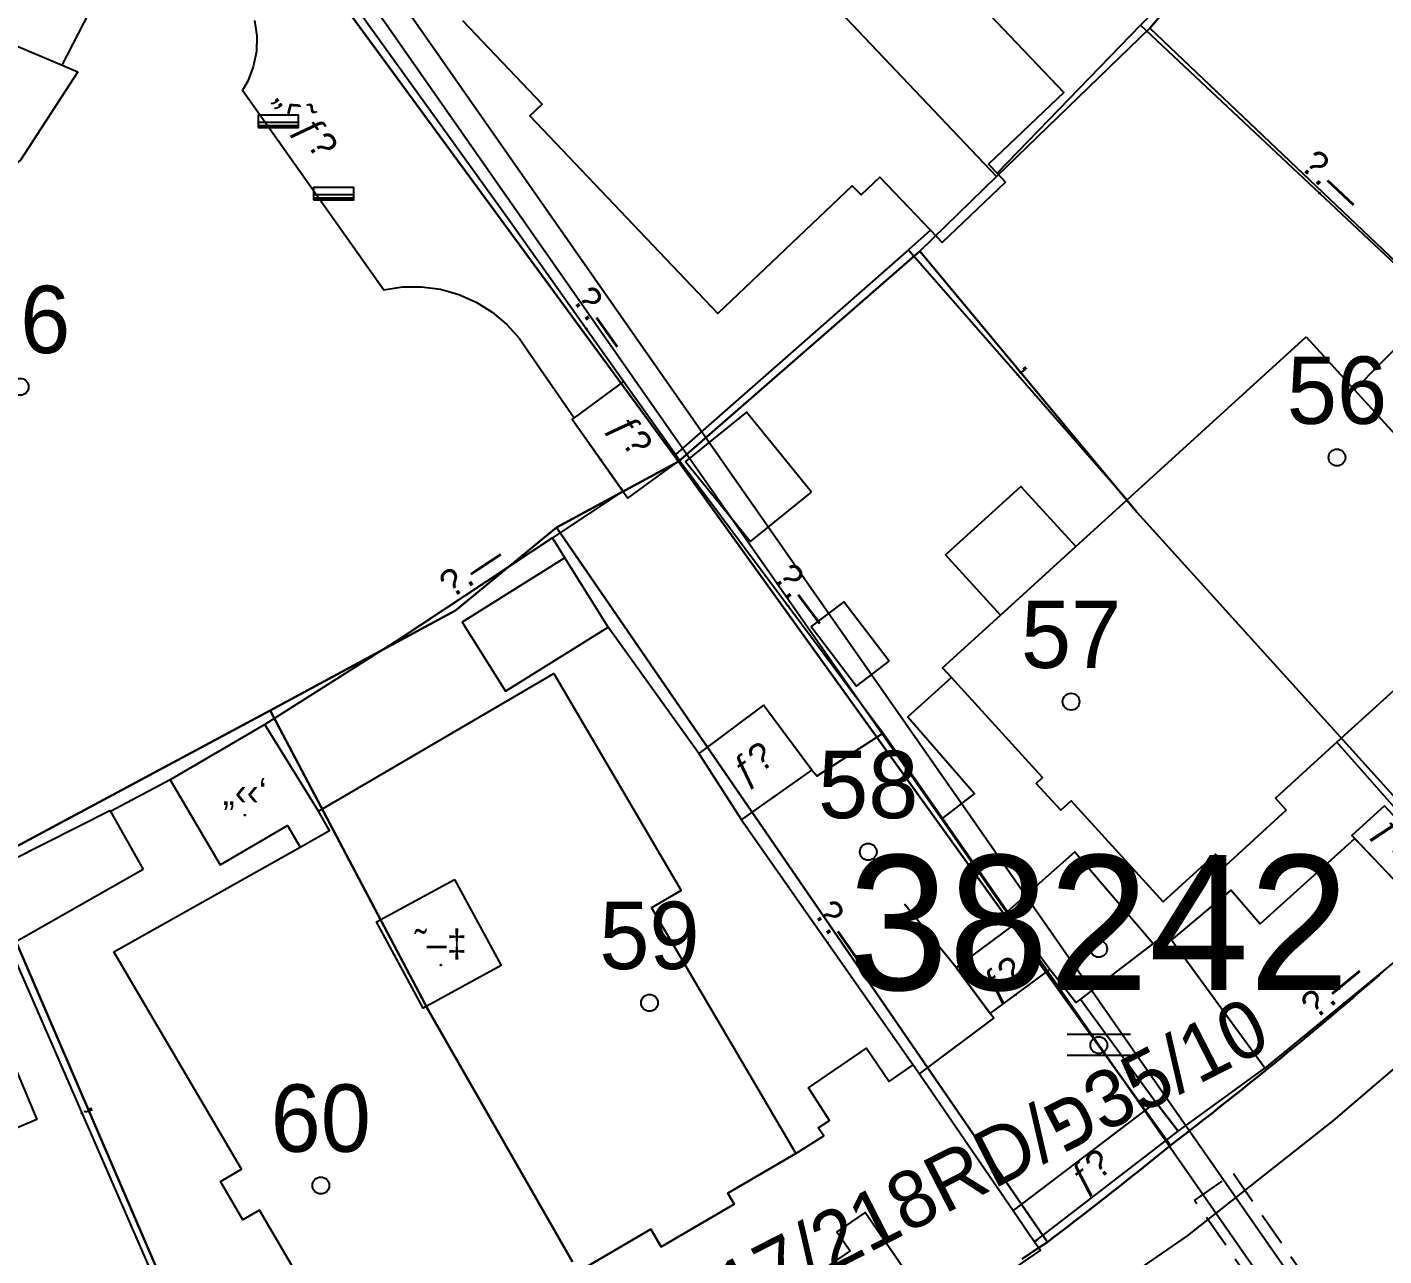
# Model space of a CAD drawing. Header units: metres. Extents: x 218299 to 220222, y 572714 to 574340.
# Drawn here: x 218902.99 to 218943.26, y 573508.18 to 573544.66 of the extents above; entities that cross this region are included whole.
import ezdxf
from ezdxf.enums import TextEntityAlignment as Align

# ---------------------------------------------------------------- set-up
doc = ezdxf.new("R2010")
doc.units = ezdxf.units.M
doc.header["$MEASUREMENT"] = 0
doc.linetypes.add('DASH15', pattern=[1.5, 1, -0.5])
for name, color, linetype in [('1601', 44, 'LANDBORDER'), ('1602', 44, 'Continuous'), ('1603', 44, 'Continuous'), ('6091', 102, 'CABLEUNDEXIST03'), ('6261', 7, 'Continuous'), ('6701', 7, 'DASH15'), ('68152', 7, 'Continuous'), ('A_POINTS', 2, 'Continuous'), ('M2200', 253, 'Continuous'), ('M2207', 253, 'Continuous'), ('M2212', 253, 'Continuous'), ('M2401', 7, 'Continuous'), ('M2404', 7, 'Continuous'), ('M2407', 253, 'Continuous'), ('M2408', 253, 'Continuous'), ('M2412', 253, 'Continuous'), ('M2601', 253, 'Continuous'), ('M2602', 253, 'Continuous'), ('M2605', 253, 'Continuous'), ('M5202', 253, 'Continuous')]:
    doc.layers.add(name, color=color, linetype=linetype)
doc.styles.add('HEBTXT', font='HEBTXT')
doc.styles.add('MAVAT_HEBTXT', font='HEBTXT')
doc.linetypes.add('CABLEUNDEXIST03', pattern='A,3.5,[222,elecad.shx,S=0.01,R=0,X=0,Y=0],1.5', length=5)
doc.linetypes.add('LANDBORDER', pattern='A,6.25,[208,elecad.shx,S=0.02,R=0,X=-0.6,Y=0],12.5,[208,elecad.shx,S=0.02,R=180,X=0.6,Y=0],6.25', length=25)

# ---------------------------------------------------------------- blocks, each defined once
blk = doc.blocks.new('6261')
blk.add_lwpolyline([(-2, -1.2), (2, -1.2), (2, 1.2), (-2, 1.2)], close=True)
at = {"color": 0}
blk.add_solid([(2, 1.2), (-2, -1.2), (2, -1.2)], dxfattribs=at)
at = {"color": 0, "style": 'HEBTXT'}
blk.add_attdef('PIL_NAME', (2.689, 2.418), '', height=1.7, dxfattribs=at)
at = {"style": 'HEBTXT'}
blk.add_attdef('CAMUT_MONIM', (2.489, 0.218), '', height=1.7, dxfattribs=at)
at = {"color": 0, "style": 'HEBTXT', "flags": 1}
for tag, p in [('TYPE', (2.585, -1.773)), ('MAP_TYPE', (2.689, -3.782))]:
    blk.add_attdef(tag, p, '', height=1.7, dxfattribs=at)
blk = doc.blocks.new('68152')
at = {"color": 0}
for p, q in [((0.9375, 0.3125), (-0.9375, 0.3125)), ((0.9375, -0.3125), (-0.9375, -0.3125))]:
    blk.add_line(p, q, dxfattribs=at)
at = {"layer": 'A_POINTS'}
blk.add_circle((0, 0), 0.25, dxfattribs=at)
blk = doc.blocks.new('1601')
at = {"layer": 'A_POINTS'}
blk.add_circle((0, 0), 0.25, dxfattribs=at)
at = {"color": 0, "style": 'HEBTXT'}
blk.add_attdef('LOT_NUM', text='', height=4, dxfattribs=at).set_placement((0, -1.217), align=Align.CENTER)
blk = doc.blocks.new('1603')
at = {"layer": 'A_POINTS'}
blk.add_circle((0, 0), 0.25, dxfattribs=at)
at = {"color": 0, "style": 'HEBTXT'}
blk.add_attdef('PARCEL_NUM', text='', height=2, dxfattribs=at).set_placement((0, 1), align=Align.CENTER)
at = {"color": 0, "style": 'HEBTXT', "flags": 1}
blk.add_attdef('LOT_NUM', text='', height=2, dxfattribs=at).set_placement((0, -2.5), align=Align.CENTER)
blk = doc.blocks.new('M2408')
blk.add_circle((0, 0), 0.025)
at = {"style": 'MAVAT_HEBTXT'}
blk.add_attdef('NAME', text='', height=0.8, dxfattribs=at).set_placement((0, 1.592), align=Align.MIDDLE)
blk = doc.blocks.new('M2601')
blk.add_circle((0, 0), 0.025)
at = {"style": 'MAVAT_HEBTXT'}
blk.add_attdef('NAME', text='', height=0.8, dxfattribs=at).set_placement((0, 1.592), align=Align.MIDDLE)
blk = doc.blocks.new('M2605')
blk.add_circle((0, 0), 0.025)
at = {"style": 'MAVAT_HEBTXT'}
blk.add_attdef('NAME', text='', height=0.8, dxfattribs=at).set_placement((0, 1.592), align=Align.MIDDLE)
blk = doc.blocks.new('M2212')
blk.add_circle((0, 0), 0.025)
at = {"style": 'MAVAT_HEBTXT'}
blk.add_attdef('NAME', text='', height=0.8, dxfattribs=at).set_placement((0, 1.592), align=Align.MIDDLE)
blk = doc.blocks.new('M2207')
blk.add_circle((0, 0), 0.025)
at = {"style": 'MAVAT_HEBTXT'}
blk.add_attdef('NAME', text='', height=0.8, dxfattribs=at).set_placement((0, 1.592), align=Align.MIDDLE)
blk = doc.blocks.new('M2412')
blk.add_circle((0, 0), 0.025)
at = {"style": 'MAVAT_HEBTXT'}
blk.add_attdef('NAME', text='', height=0.8, dxfattribs=at).set_placement((0, 1.592), align=Align.MIDDLE)
blk = doc.blocks.new('M5202')
blk.add_lwpolyline([(-2, -0.53), (2, -0.53), (2, 0.67), (-2, 0.67)], close=True)
for points in [[(-2, 0), (2, 0)], [(-2, -0.33), (2, -0.33)]]:
    blk.add_lwpolyline(points)
at = {"style": 'MAVAT_HEBTXT', "flags": 1}
for tag, p in [('MARK', (0, 1.92)), ('HEIGHT', (0, -1.78)), ('NAME', (0, -4.35))]:
    blk.add_attdef(tag, text='', height=0.8, dxfattribs=at).set_placement(p, align=Align.MIDDLE)
blk = doc.blocks.new('111')
at = {"layer": 'M2200'}
for points in [[(218929.76, 573546.932, 579.72), (218933.768, 573542.72, 580.44), (218931.528, 573540.588, 580.44), (218931.785, 573540.318, 580.44), (218932.034, 573540.057, 580.44), (218930.154, 573538.268, 580.44), (218929.994, 573538.436, 580.502), (218929.809, 573538.63, 580.574), (218928.308, 573540.208, 581.16), (218927.746, 573539.674, 581.16), (218927.484, 573539.95, 581.64), (218923.496, 573536.155, 581.64), (218917.914, 573542.022, 582.6), (218918.283, 573542.373, 582.6), (218915.929, 573544.848, 582.84)], [(218913.06, 573504.124, 575.88), (218909.887, 573509.535, 577.8), (218909.397, 573509.247, 575.64), (218908.728, 573510.387, 575.64), (218909.356, 573510.756, 578.76), (218905.571, 573517.209, 575.88), (218911.093, 573520.317, 576.23), (218911.963, 573520.807, 576.285), (218911.963, 573520.807, 576.285), (218911.646, 573521.378, 576.12), (218918.622, 573525.47, 576.12), (218922.403, 573519.023, 576.12), (218921.53, 573518.511, 576.12), (218925.806, 573511.222, 575.88), (218925.806, 573511.222, 575.88), (218923.787, 573510.038, 575.88), (218923.787, 573510.038, 575.88), (218923.977, 573509.713, 575.88), (218923.977, 573509.713, 575.88), (218921.814, 573508.444, 575.88), (218921.814, 573508.444, 575.88), (218921.503, 573508.973, 575.88), (218921.503, 573508.973, 575.88), (218921.503, 573508.973, 575.88), (218916.896, 573506.27, 575.88)]]:
    blk.add_polyline3d(points, dxfattribs=at)
blk.add_polyline3d([(218940.961, 573535.466, 576.6), (218942.394, 573533.892, 576.6), (218947.43, 573528.362, 576.6), (218945.831, 573526.907, 576.6), (218946.106, 573526.605, 576.6), (218944.216, 573524.884, 576.6), (218943.879, 573525.255, 576.6), (218941.871, 573523.427, 576.474), (218940.045, 573521.764, 576.36), (218940.369, 573521.408, 576.36), (218938.573, 573519.773, 576.36), (218938.271, 573520.104, 576.36), (218936.718, 573518.69, 576.36), (218933.986, 573521.691, 578.04), (218933.675, 573521.407, 576.36), (218932.946, 573522.207, 576.36), (218933.136, 573522.38, 578.28), (218930.432, 573525.349, 576.749), (218930.168, 573525.639, 576.6), (218931.885, 573527.202, 576.6), (218934.119, 573529.236, 576.6), (218935.644, 573530.624, 576.6)], close=True, dxfattribs=at)
at = {"layer": 'M2207'}
for points in [[(218904.5, 573543.327, 579.54), (218902.794, 573540.705, 579.54), (218900.285, 573538.823, 579.54), (218897.269, 573538.058, 579.54), (218894.269, 573538.451, 579.54), (218894.269, 573538.451, 579.54), (218895.198, 573541.607, 579.54), (218897.016, 573541.446, 579.54), (218898.735, 573541.925, 579.54), (218900.357, 573543.025, 579.54), (218901.409, 573544.639, 579.54), (218904.035, 573543.524, 579.54), (218904.5, 573543.327, 579.54), (218904.5, 573543.327, 579.54)], [(218926.272, 573530.855, 576.12), (218924.346, 573533.228, 576.12), (218922.539, 573531.761, 576.24), (218924.464, 573529.389, 576.24), (218926.272, 573530.855, 576.12)], [(218934.119, 573529.236, 575.88), (218931.885, 573527.202, 575.88), (218930.256, 573528.991, 575.76), (218932.49, 573531.025, 575.76), (218934.119, 573529.236, 575.88)], [(218918.95, 573528.9, 576.12), (218918.95, 573528.9, 576.12), (218915.907, 573526.994, 576), (218917.193, 573524.94, 575.52), (218920.236, 573526.846, 575.52), (218920.236, 573526.846, 575.52)], [(218928.577, 573525.831, 575.64), (218927.235, 573527.599, 575.64), (218926.268, 573526.865, 575.64), (218927.61, 573525.097, 575.64), (218928.577, 573525.831, 575.64)], [(218911.646, 573521.378, 576.12), (218911.646, 573521.378, 576.12), (218910.044, 573523.952, 576.84), (218910.044, 573523.952, 576.84), (218907.243, 573522.309, 577.08), (218907.243, 573522.309, 577.08), (218907.243, 573522.309, 577.08), (218907.243, 573522.309, 577.08), (218908.722, 573519.788, 576.12), (218910.719, 573520.959, 576.12), (218911.093, 573520.317, 575.963), (218911.963, 573520.807, 575.963), (218911.646, 573521.378, 575.963)], [(218906.441, 573519.651, 575.28), (218902.679, 573517.516, 575.28), (218902.679, 573517.516, 575.28), (218901.54, 573519.434, 576.96), (218901.54, 573519.434, 576.96), (218905.448, 573521.403, 576.96), (218905.466, 573521.372, 576.93)], [(218902.533, 573514.025, 575.28), (218903.283, 573512.224, 575.28), (218902.137, 573511.747, 575.28), (218901.387, 573513.548, 575.28), (218902.533, 573514.025, 575.28)]]:
    blk.add_polyline3d(points, close=True, dxfattribs=at)
for points in [[(218929.887, 573506.531, 574.556), (218927.873, 573509.469, 575.22), (218927.031, 573508.892, 575.94), (218927.42, 573508.325, 575.94), (218922.41, 573504.89, 575.82)], [(218916.896, 573506.27, 575.7), (218921.503, 573508.973, 575.7), (218921.814, 573508.444, 575.7), (218923.977, 573509.713, 575.7), (218923.787, 573510.038, 575.7), (218925.806, 573511.222, 575.7), (218926.639, 573511.746, 575.46), (218926.469, 573511.978, 575.46), (218926.814, 573512.195, 575.46), (218926.183, 573513.165, 574.74), (218927.904, 573514.345, 574.74), (218928.579, 573513.359, 575.22), (218929.295, 573513.85, 575.46), (218929.295, 573513.85, 575.46), (218929.478, 573513.583, 575.413), (218932.26, 573509.525, 574.705), (218932.894, 573508.601, 574.544), (218933.068, 573508.347, 574.5), (218930.057, 573506.283, 574.5)]]:
    blk.add_polyline3d(points, dxfattribs=at)
at = {"layer": 'M2212'}
blk.add_polyline3d([(218915.675, 573519.354, 576.255), (218917.068, 573516.796, 576.3), (218914.751, 573515.534, 578.28), (218913.358, 573518.092, 577.11)], close=True, dxfattribs=at)
at = {"layer": 'M2401'}
blk.add_polyline3d([(218976.885, 573554.579, 574.774), (218974.813, 573550.541, 574.534), (218971.847, 573545.473, 574.174), (218968.485, 573540.388, 573.694), (218964.916, 573535.785, 573.454), (218960.763, 573530.509, 573.214), (218958.568, 573527.946, 573.094), (218956.088, 573525.141, 572.97), (218953.465, 573522.469, 572.854), (218948.711, 573518.143, 572.614), (218941.755, 573512.186, 572.014), (218937.423, 573508.771, 571.887), (218932.879, 573505.643, 571.894), (218929.118, 573503.02, 572.015), (218925.182, 573500.663, 572.014), (218921.455, 573498.64, 571.896), (218917.656, 573496.752, 571.894), (218913.783, 573494.992, 571.892), (218909.922, 573493.212, 572.014), (218905.807, 573491.54, 572.132), (218901.607, 573490.089, 572.134)], dxfattribs=at)
at = {"layer": 'M2404'}
blk.add_polyline3d([(218976.885, 573554.579, 574.774), (218974.813, 573550.541, 574.534), (218971.847, 573545.473, 574.174), (218968.485, 573540.388, 573.694), (218964.916, 573535.785, 573.454), (218960.763, 573530.509, 573.214), (218958.568, 573527.946, 573.094), (218956.088, 573525.141, 572.97), (218953.465, 573522.469, 572.854), (218948.711, 573518.143, 572.614), (218941.755, 573512.186, 572.014), (218937.423, 573508.771, 571.887), (218932.879, 573505.643, 571.894), (218929.118, 573503.02, 572.015), (218925.182, 573500.663, 572.014), (218921.455, 573498.64, 571.896), (218917.656, 573496.752, 571.894), (218913.783, 573494.992, 571.892), (218909.922, 573493.212, 572.014), (218905.807, 573491.54, 572.132), (218901.607, 573490.089, 572.134)], dxfattribs=at)
at = {"layer": 'M2407'}
for points in [[(218942.394, 573533.892, 574.065), (218944.705, 573536.235, 573.975)], [(218930.432, 573525.349, 573.87), (218929.137, 573524.182, 573.87), (218931.116, 573521.902, 573.96), (218930.166, 573521.17, 574.005)], [(218936.964, 573517.549, 573.69), (218938.73, 573519.039, 573.735), (218939.589, 573518.034, 573.735), (218942.402, 573520.568, 573.69)], [(218932.094, 573518.403, 573.87), (218934.094, 573520.171, 573.87), (218936.42, 573517.451, 573.69)]]:
    blk.add_polyline3d(points, dxfattribs=at)
at = {"layer": 'M2408'}
for points in [[(218904.035, 573543.524, 577.022), (218905.158, 573545.729, 577.022)], [(218909.741, 573544.857, 576.932), (218909.809, 573544.399, 576.932), (218909.797, 573543.937, 576.932), (218909.706, 573543.483, 576.932), (218909.539, 573543.052, 576.932), (218909.387, 573542.784, 576.932), (218913.58, 573536.86, 576.752), (218914.138, 573536.945, 576.752), (218914.702, 573536.95, 576.752), (218915.261, 573536.875, 576.752), (218915.803, 573536.722, 576.752), (218916.319, 573536.494, 576.752), (218916.797, 573536.195, 576.752), (218917.229, 573535.832, 576.752), (218917.604, 573535.411, 576.752), (218917.853, 573535.05, 576.752), (218919.227, 573533.063, 576.705)], [(218937.159, 573511.88, 571.935), (218939.731, 573513.755, 571.935)]]:
    blk.add_polyline3d(points, dxfattribs=at)
at = {"layer": 'M2412'}
for points in [[(218920.698, 573534.141, 576.705), (218919.227, 573533.063, 576.705), (218919.175, 573533.024, 576.705), (218920.601, 573530.992, 575.536), (218920.679, 573530.88, 575.472), (218920.822, 573530.677, 575.355), (218922.356, 573531.793, 575.355), (218922.356, 573531.793, 575.355), (218922.237, 573531.972, 575.451)], [(218924.849, 573524.524, 574.95), (218922.931, 573523.093, 574.95), (218924.201, 573521.128, 573.87), (218924.201, 573521.128, 573.87), (218926.281, 573522.604, 573.87), (218926.281, 573522.604, 573.87), (218924.849, 573524.524, 574.95)], [(218943.287, 573521.543, 573.735), (218942.315, 573520.659, 573.69), (218943.737, 573519.164, 572.745), (218944.674, 573520.04, 572.745), (218944.674, 573520.04, 572.745), (218943.287, 573521.543, 573.735)], [(218932.337, 573518.054, 573.735), (218930.567, 573516.746, 573.735), (218930.567, 573516.746, 573.735), (218931.581, 573515.376, 572.835), (218931.581, 573515.376, 572.835), (218933.35, 573516.684, 572.835), (218933.35, 573516.684, 572.835), (218932.337, 573518.054, 573.735), (218932.337, 573518.054, 573.735), (218932.337, 573518.054, 573.735)], [(218936.5, 573512.747, 572.745), (218932.26, 573509.525, 572.655), (218932.894, 573508.601, 571.935), (218937.159, 573511.88, 571.935), (218937.159, 573511.88, 571.935), (218936.5, 573512.747, 572.745)]]:
    blk.add_polyline3d(points, close=True, dxfattribs=at)
at = {"layer": 'M2601'}
for points in [[(218929.151, 573538.051, 574.95), (218935.644, 573530.624, 574.95)], [(218944.778, 573520.135, 574.23), (218941.871, 573523.427, 574.59)], [(218902.679, 573517.516, 575.31), (218902.448, 573517.393, 575.31), (218906.89, 573507.197, 575.13)]]:
    blk.add_polyline3d(points, dxfattribs=at)
at = {"layer": 'M2602'}
blk.add_polyline3d([(218928.402, 573523.7, 576.21), (218930.166, 573521.17, 575.887), (218932.094, 573518.403, 575.534), (218932.337, 573518.054, 575.49)], dxfattribs=at)
at = {"layer": 'M2605'}
for points in [[(218939.935, 573549.272, 577.74), (218937.262, 573545.972, 577.74), (218936.041, 573544.712, 577.74), (218931.785, 573540.318, 577.74)], [(218929.809, 573538.63, 578.1), (218929.151, 573538.051, 578.1), (218922.237, 573531.972, 578.1), (218922.237, 573531.972, 578.1), (218920.698, 573534.141, 578.1), (218917.294, 573538.939, 578.1), (218911.289, 573547.289, 578.1), (218911.289, 573547.289, 578.1), (218911.624, 573547.54, 578.1)], [(218936.041, 573544.712, 575.13), (218944.421, 573536.849, 575.13)], [(218919.175, 573533.024, 576.705), (218920.679, 573530.88, 576.705), (218918.586, 573529.494, 576.676), (218914.023, 573526.474, 576.615), (218910.044, 573523.952, 576.795)], [(218922.356, 573531.793, 575.31), (218928.402, 573523.7, 575.13), (218928.402, 573523.7, 575.13), (218926.431, 573522.425, 575.13), (218926.281, 573522.604, 575.13), (218924.849, 573524.524, 575.13)], [(218918.95, 573528.9, 574.95), (218918.586, 573529.494, 574.95)], [(218922.931, 573523.093, 574.95), (218920.236, 573526.846, 574.95)], [(218907.243, 573522.309, 576.705), (218905.466, 573521.372, 576.705)], [(218924.201, 573521.128, 573.78), (218929.295, 573513.85, 573.78)], [(218942.315, 573520.659, 573.69), (218942.402, 573520.568, 573.69), (218943.737, 573519.164, 573.69), (218944.871, 573517.973, 573.69), (218944.871, 573517.973, 573.69), (218939.731, 573513.755, 573.69), (218939.731, 573513.755, 573.69), (218936.964, 573517.549, 573.69), (218936.816, 573517.752, 573.69), (218936.42, 573517.451, 573.69), (218934.263, 573515.804, 573.69), (218934.126, 573515.7, 573.69), (218933.35, 573516.684, 573.69), (218932.337, 573518.054, 573.69)], [(218929.478, 573513.583, 573.51), (218931.686, 573515.236, 573.51), (218931.581, 573515.376, 573.51), (218930.567, 573516.746, 573.78), (218929.035, 573518.622, 573.78)], [(218934.263, 573515.804, 572.97), (218936.5, 573512.747, 572.79), (218937.159, 573511.88, 572.61)]]:
    blk.add_polyline3d(points, dxfattribs=at)
at = {"layer": 'M2207'}
ref = blk.add_blockref('M2207', (218909.452, 573521.265), dxfattribs=dict(at, xscale=0.5, yscale=0.5, zscale=0.5))
ref.add_attrib('NAME', '„‹‹‘', dxfattribs={"layer": '0', "height": 0.8, "style": 'MAVAT_HEBTXT'}).set_placement((218909.452, 573521.89), align=Align.MIDDLE)
at = {"layer": 'M2212'}
ref = blk.add_blockref('M2212', (218915.272, 573516.813), dxfattribs=dict(at, xscale=0.5, yscale=0.5, zscale=0.5))
ref.add_attrib('NAME', '˜–‡', dxfattribs={"layer": '0', "height": 0.8, "style": 'MAVAT_HEBTXT'}).set_placement((218915.272, 573517.438), align=Align.MIDDLE)
at = {"layer": 'M2408'}
ref = blk.add_blockref('M2408', (218910.468, 573541.257), dxfattribs=dict(at, xscale=0.5, yscale=0.5, zscale=0.5))
ref.add_attrib('NAME', '„‹˜ƒ\x8e', dxfattribs={"layer": '0', "height": 0.8, "rotation": 305.2916, "style": 'MAVAT_HEBTXT'}).set_placement((218911.203, 573541.777), align=Align.MIDDLE)
at = {"layer": 'M2412'}
ref = blk.add_blockref('M2412', (218920.024, 573531.813), dxfattribs=dict(at, xscale=0.5, yscale=0.5, zscale=0.5))
ref.add_attrib('NAME', 'ƒ\x8e', dxfattribs={"layer": '0', "height": 0.8, "rotation": 305.0614, "style": 'MAVAT_HEBTXT'}).set_placement((218920.85, 573532.491), align=Align.MIDDLE)
ref = blk.add_blockref('M2412', (218925.154, 573521.805), dxfattribs=dict(at, xscale=0.5, yscale=0.5, zscale=0.5))
ref.add_attrib('NAME', 'ƒ\x8e', dxfattribs={"layer": '0', "height": 0.8, "rotation": 35.3613, "style": 'MAVAT_HEBTXT'}).set_placement((218924.585, 573522.741), align=Align.MIDDLE)
ref = blk.add_blockref('M2412', (218943.728, 573519.174), dxfattribs=dict(at, xscale=0.5, yscale=0.5, zscale=0.5))
ref.add_attrib('NAME', 'ƒ\x8e', dxfattribs={"layer": '0', "height": 0.8, "rotation": 313.5746, "style": 'MAVAT_HEBTXT'}).set_placement((218943.562, 573520.549), align=Align.MIDDLE)
ref = blk.add_blockref('M2412', (218932.331, 573515.931), dxfattribs=dict(at, xscale=0.5, yscale=0.5, zscale=0.5))
ref.add_attrib('NAME', 'ƒ\x8e', dxfattribs={"layer": '0', "height": 0.8, "rotation": 36.4903, "style": 'MAVAT_HEBTXT'}).set_placement((218932.004, 573516.373), align=Align.MIDDLE)
ref = blk.add_blockref('M2412', (218932.926, 573508.625), dxfattribs=dict(at, xscale=0.5, yscale=0.5, zscale=0.5))
ref.add_attrib('NAME', 'ƒ\x8e', dxfattribs={"layer": '0', "height": 0.8, "rotation": 37.5511, "style": 'MAVAT_HEBTXT'}).set_placement((218934.612, 573510.647), align=Align.MIDDLE)
at = {"layer": 'M2601'}
ref = blk.add_blockref('M2601', (218932.397, 573534.338), dxfattribs=dict(at, xscale=0.5, yscale=0.5, zscale=0.5))
ref.add_attrib('NAME', '‚', dxfattribs={"layer": '0', "height": 0.8, "rotation": 311.1643, "style": 'MAVAT_HEBTXT'}).set_placement((218932.811, 573534.7), align=Align.MIDDLE)
ref = blk.add_blockref('M2601', (218904.617, 573512.415), dxfattribs=dict(at, xscale=0.5, yscale=0.5, zscale=0.5))
ref.add_attrib('NAME', '‚', dxfattribs={"layer": '0', "height": 0.8, "rotation": 293.5424, "style": 'MAVAT_HEBTXT'}).set_placement((218905.121, 573512.635), align=Align.MIDDLE)
at = {"layer": 'M2605'}
ref = blk.add_blockref('M2605', (218941.352, 573539.728), dxfattribs=dict(at, xscale=0.5, yscale=0.5, zscale=0.5))
ref.add_attrib('NAME', '\x9a.—', dxfattribs={"layer": '0', "height": 0.8, "rotation": 316.8216, "style": 'MAVAT_HEBTXT'}).set_placement((218941.729, 573540.129), align=Align.MIDDLE)
ref = blk.add_blockref('M2605', (218919.586, 573535.709), dxfattribs=dict(at, xscale=0.5, yscale=0.5, zscale=0.5))
ref.add_attrib('NAME', '\x9a.—', dxfattribs={"layer": '0', "height": 0.8, "rotation": 305.3531, "style": 'MAVAT_HEBTXT'}).set_placement((218920.034, 573536.027), align=Align.MIDDLE)
ref = blk.add_blockref('M2605', (218916.478, 573528.099), dxfattribs=dict(at, xscale=0.5, yscale=0.5, zscale=0.5))
ref.add_attrib('NAME', '\x9a.—', dxfattribs={"layer": '0', "height": 0.8, "rotation": 33.5056, "style": 'MAVAT_HEBTXT'}).set_placement((218916.174, 573528.557), align=Align.MIDDLE)
ref = blk.add_blockref('M2605', (218925.584, 573527.472), dxfattribs=dict(at, xscale=0.5, yscale=0.5, zscale=0.5))
ref.add_attrib('NAME', '\x9a.—', dxfattribs={"layer": '0', "height": 0.8, "rotation": 306.7634, "style": 'MAVAT_HEBTXT'}).set_placement((218926.024, 573527.801), align=Align.MIDDLE)
ref = blk.add_blockref('M2605', (218926.748, 573517.489), dxfattribs=dict(at, xscale=0.5, yscale=0.5, zscale=0.5))
ref.add_attrib('NAME', '\x9a.—', dxfattribs={"layer": '0', "height": 0.8, "rotation": 304.9914, "style": 'MAVAT_HEBTXT'}).set_placement((218927.199, 573517.805), align=Align.MIDDLE)
ref = blk.add_blockref('M2605', (218942.073, 573515.677), dxfattribs=dict(at, xscale=0.5, yscale=0.5, zscale=0.5))
ref.add_attrib('NAME', '\x9a.—', dxfattribs={"layer": '0', "height": 0.8, "rotation": 39.3681, "style": 'MAVAT_HEBTXT'}).set_placement((218941.725, 573516.102), align=Align.MIDDLE)
at = {"layer": 'M5202', "xscale": 0.3, "yscale": 0.3, "zscale": 0.3}
for p in [(218910.448, 573541.841, 576.885), (218912.089, 573539.693, 576.885)]:
    blk.add_blockref('M5202', p, dxfattribs=at)

msp = doc.modelspace()

# ---------------------------------------------------------------- linework, layer by layer
at = {"layer": '1602'}
for points in [[(218907.56, 573551.89), (218922.33, 573531.76), (218918.71, 573529.8), (218915.71, 573527.34), (218910.21, 573524.37), (218901.67, 573519.8)], [(218924.69, 573547.68), (218931.77, 573540.22), (218929.49, 573538.01), (218922.33, 573531.76), (218907.56, 573551.89)], [(218940.33, 573549.28), (218936.32, 573544.63), (218931.77, 573540.22), (218924.69, 573547.68)], [(218954.5, 573527.35), (218936.32, 573544.63), (218940.33, 573549.28)], [(218946.02, 573519.1), (218941.69, 573523.9), (218935.93, 573530.26), (218929.49, 573538.01), (218931.77, 573540.22), (218936.32, 573544.63), (218954.5, 573527.35)], [(218943.2786, 573516.6478), (218943.1276, 573516.5167), (218942.9764, 573516.3858), (218942.8251, 573516.2551), (218942.6735, 573516.1246), (218942.5217, 573515.9943), (218942.3697, 573515.8643), (218942.2175, 573515.7345), (218942.0652, 573515.605), (218941.9126, 573515.4757), (218941.7599, 573515.3466), (218941.6069, 573515.2177), (218941.4538, 573515.0891), (218941.3004, 573514.9607), (218941.1469, 573514.8325), (218940.9932, 573514.7045), (218940.8393, 573514.5768), (218940.6852, 573514.4493), (218940.5309, 573514.3221), (218940.3764, 573514.1951), (218940.2217, 573514.0683), (218940.0668, 573513.9417), (218939.9118, 573513.8154), (218939.7565, 573513.6893), (218939.6011, 573513.5635), (218939.4455, 573513.4379), (218939.2897, 573513.3125), (218939.1336, 573513.1873), (218938.9775, 573513.0624), (218938.8211, 573512.9377), (218938.6645, 573512.8133), (218938.5078, 573512.6891), (218938.3508, 573512.5651), (218938.1937, 573512.4414), (218938.0364, 573512.3179), (218937.8789, 573512.1946), (218937.7212, 573512.0716), (218937.5633, 573511.9488), (218937.4053, 573511.8262), (218937.247, 573511.7039), (218937.0886, 573511.5818), (218936.93, 573511.46), (218922.33, 573531.76), (218929.49, 573538.01), (218935.93, 573530.26), (218941.69, 573523.9), (218946.02, 573519.1)], [(218919.18, 573508), (218914.91, 573515.46), (218910.21, 573524.37), (218915.71, 573527.34), (218918.71, 573529.8), (218933.28, 573508.59), (218933.033, 573508.4259), (218932.8662, 573508.3155), (218932.6993, 573508.2053), (218932.5322, 573508.0954)], [(218911.57, 573496.81), (218901.67, 573519.8), (218910.21, 573524.37), (218914.91, 573515.46), (218919.18, 573508)], [(218901.67, 573519.8), (218911.57, 573496.81)], [(218932.5322, 573508.0954), (218932.6993, 573508.2053), (218932.8662, 573508.3155), (218933.033, 573508.4259), (218933.28, 573508.59), (218933.4393, 573508.711), (218933.5983, 573508.8322), (218933.7572, 573508.9537), (218933.916, 573509.0753), (218934.0745, 573509.1973), (218934.2328, 573509.3195), (218934.391, 573509.4419), (218934.549, 573509.5645), (218934.7068, 573509.6874), (218934.8644, 573509.8105), (218935.0218, 573509.9339), (218935.179, 573510.0575), (218935.3361, 573510.1813), (218935.493, 573510.3054), (218935.6496, 573510.4297), (218935.8061, 573510.5542), (218935.9624, 573510.679), (218936.1186, 573510.804), (218936.2745, 573510.9292), (218936.4302, 573511.0547), (218936.5858, 573511.1804), (218936.7411, 573511.3064), (218936.93, 573511.46), (218937.0886, 573511.5818), (218937.247, 573511.7039), (218937.4053, 573511.8262), (218937.5633, 573511.9488), (218937.7212, 573512.0716), (218937.8789, 573512.1946), (218938.0364, 573512.3179), (218938.1937, 573512.4414), (218938.3508, 573512.5651), (218938.5078, 573512.6891), (218938.6645, 573512.8133), (218938.8211, 573512.9377), (218938.9775, 573513.0624), (218939.1336, 573513.1873), (218939.2897, 573513.3125), (218939.4455, 573513.4379), (218939.6011, 573513.5635), (218939.7565, 573513.6893), (218939.9118, 573513.8154), (218940.0668, 573513.9417), (218940.2217, 573514.0683), (218940.3764, 573514.1951), (218940.5309, 573514.3221), (218940.6852, 573514.4493), (218940.8393, 573514.5768), (218940.9932, 573514.7045), (218941.1469, 573514.8325), (218941.3004, 573514.9607), (218941.4538, 573515.0891), (218941.6069, 573515.2177), (218941.7599, 573515.3466), (218941.9126, 573515.4757), (218942.0652, 573515.605), (218942.2175, 573515.7345), (218942.3697, 573515.8643), (218942.5217, 573515.9943), (218942.6735, 573516.1246), (218942.8251, 573516.2551), (218942.9764, 573516.3858), (218943.1276, 573516.5167), (218943.2786, 573516.6478)]]:
    msp.add_lwpolyline(points, dxfattribs=at)
msp.add_lwpolyline([(218933.28, 573508.59), (218918.71, 573529.8), (218922.33, 573531.76), (218936.93, 573511.46), (218936.7411, 573511.3064), (218936.5858, 573511.1804), (218936.4302, 573511.0547), (218936.2745, 573510.9292), (218936.1186, 573510.804), (218935.9624, 573510.679), (218935.8061, 573510.5542), (218935.6496, 573510.4297), (218935.493, 573510.3054), (218935.3361, 573510.1813), (218935.179, 573510.0575), (218935.0218, 573509.9339), (218934.8644, 573509.8105), (218934.7068, 573509.6874), (218934.549, 573509.5645), (218934.391, 573509.4419), (218934.2328, 573509.3195), (218934.0745, 573509.1973), (218933.916, 573509.0753), (218933.7572, 573508.9537), (218933.5983, 573508.8322), (218933.4393, 573508.711)], close=True, dxfattribs=at)
at = {"layer": '6091'}
for points in [[(218926.495, 573484.5165), (218926.4923, 573484.4559), (218926.47, 573484.4577), (218926.4803, 573484.8834), (218926.6084, 573484.8865), (218925.8729, 573486.284), (218923.436, 573489.9448), (218933.8807, 573496.0652), (218943.9763, 573502.5661), (218930.9933, 573521.2278), (218909.2505, 573552.3541), (218907.6128, 573555.507), (218911.3105, 573559.4322), (218919.8841, 573567.4865), (218923.2737, 573571.9505), (218926.7403, 573577.7999), (218929.2054, 573582.1869), (218931.1313, 573586.574)], [(218926.915, 573484.5165), (218926.9164, 573484.4686), (218927.0631, 573484.468), (218927.0625, 573484.7895), (218926.628, 573484.7916), (218926.529, 573484.8865), (218925.5526, 573486.0434), (218922.8683, 573490.0758), (218933.6712, 573496.406), (218943.1139, 573502.4925), (218930.3781, 573520.7989), (218908.8102, 573551.6746), (218908.5989, 573551.6761), (218908.6006, 573551.8046)]]:
    msp.add_lwpolyline(points, dxfattribs=at)
at = {"layer": '6701'}
msp.add_lwpolyline([(218943.996, 573503.132), (218942.845, 573502.334), (218937.648, 573509.825), (218938.798, 573510.623)], close=True, dxfattribs=at)

# ---------------------------------------------------------------- block references
msp.add_blockref('111', (0, 0))
at = {"layer": '1601'}
msp.add_blockref('1601', (218934.8002, 573517.2931), dxfattribs=at).add_auto_attribs({'LOT_NUM': '38242'})
at = {"layer": '1603'}
for p, values in [((218902.7861, 573533.9813), {'PARCEL_NUM': '26'}), ((218941.8732, 573531.8795), {'PARCEL_NUM': '56'}), ((218933.9799, 573524.6337), {'PARCEL_NUM': '57'}), ((218927.9603, 573520.1737), {'PARCEL_NUM': '58'}), ((218921.4646, 573515.6934), {'PARCEL_NUM': '59'}), ((218911.7088, 573510.2706), {'PARCEL_NUM': '60'})]:
    msp.add_blockref('1603', p, dxfattribs=at).add_auto_attribs(values)
at = {"layer": '6261'}
ref = msp.add_blockref('6261', (218922.4021, 573502.0226), dxfattribs=dict(at, rotation=27.06999999999164))
ref.add_attrib('PIL_NAME', '17/218RD/פ35/10', (218924.0193, 573506.2431), dxfattribs={"layer": '0', "color": 0, "height": 1.7, "rotation": 27.07, "style": 'HEBTXT'})
at = {"layer": '68152'}
msp.add_blockref('68152', (218934.8038, 573514.4373), dxfattribs=at)

doc.saveas('drawing.dxf')
